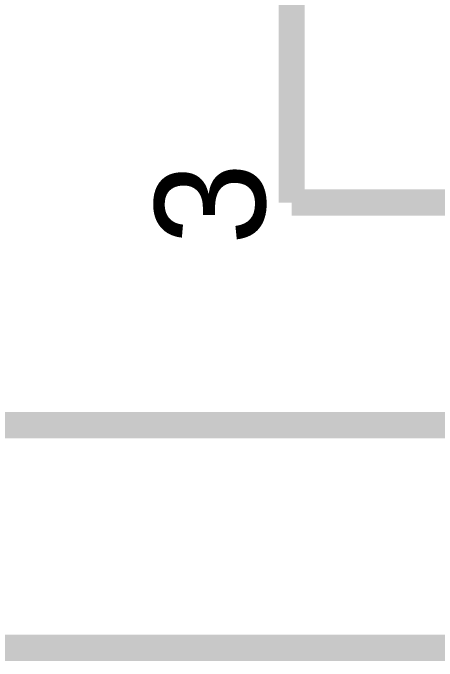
# Model space of a CAD drawing. Header units: inches. Extents: x 0 to 22.3, y 0 to 15.7.
# Drawn here: x 8.275 to 8.4653, y 5.2942 to 5.585 of the extents above; entities that cross this region are included whole.
import ezdxf

# ---------------------------------------------------------------- set-up
doc = ezdxf.new("R2010")
doc.units = ezdxf.units.IN
doc.header["$MEASUREMENT"] = 0
doc.layers.add('Sheet', color=255, linetype='Continuous')

msp = doc.modelspace()

# ---------------------------------------------------------------- linework, layer by layer
at = {"layer": 'Sheet'}
for points in [[(8.40007, 5.59976, 0.0118, 0.0118, 0), (8.40007, 5.49986, 0.0118, 0.0118, 0)], [(9.00036, 5.49986, 0.0118, 0.0118, 0), (9.00036, 5.39997, 0.0118, 0.0118, 0), (8.00003, 5.39997, 0.0118, 0.0118, 0)], [(8.20027, 5.30008, 0.0118, 0.0118, 0), (9.20016, 5.30008, 0.0118, 0.0118, 0), (9.20016, 5.49986, 0.0118, 0.0118, 0)], [(8.40007, 5.49986, 0.0118, 0.0118, 0), (8.60032, 5.49986, 0.0118, 0.0118, 0)]]:
    msp.add_lwpolyline(points, format="xyseb", dxfattribs=at)

# ---------------------------------------------------------------- texts
msp.add_text('3', height=0.0495, rotation=90, dxfattribs=at).set_placement((8.38814, 5.48086))

doc.saveas('drawing.dxf')
